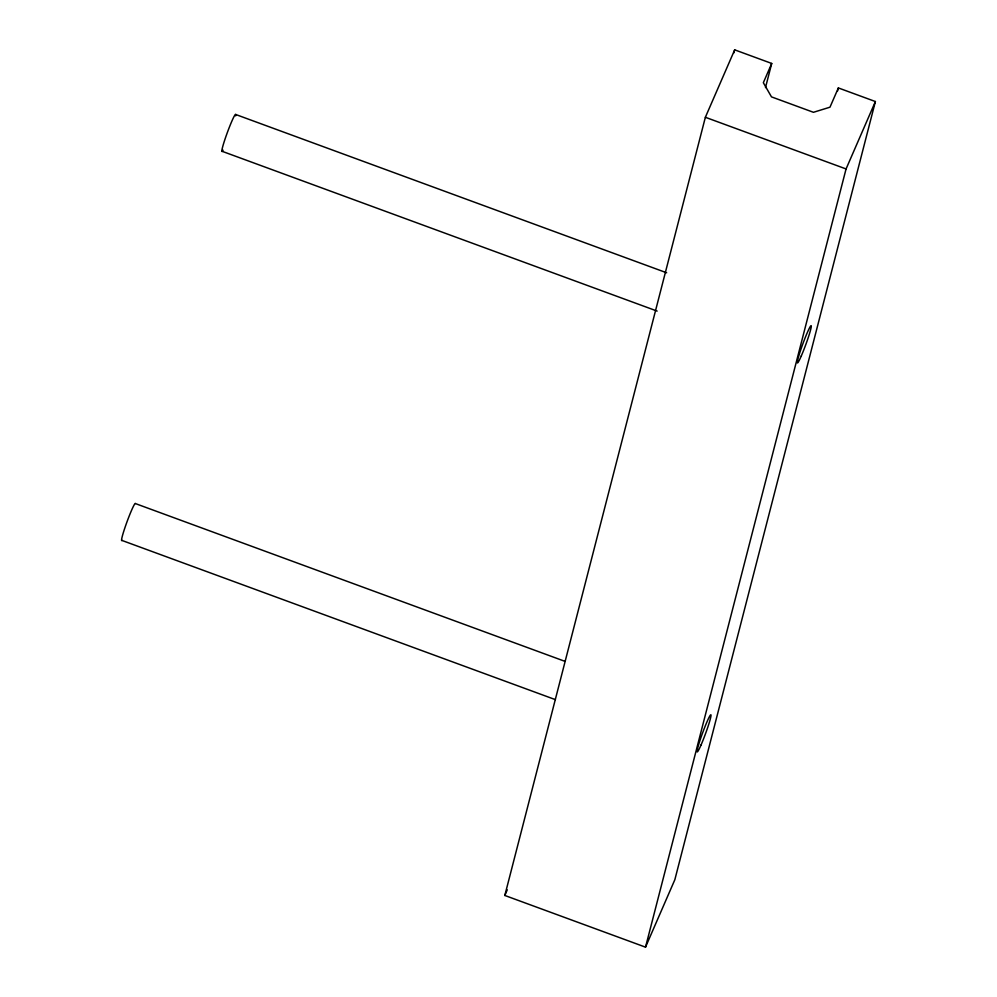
<?xml version="1.0" encoding="UTF-8"?>
<svg xmlns="http://www.w3.org/2000/svg" width="997" height="997" viewBox="0 0 997 997"><rect width="100%" height="100%" fill="white"/><g stroke="black" fill="none" stroke-linecap="round" stroke-linejoin="round"><path stroke-width="1.5" d="M771.715 63.447L763.341 82.714L771.491 96.883L813.452 112.3L829.978 107.19L838.365 87.935L875.391 101.532L674.844 879.715L645.52 947.15L504.818 895.468L705.365 117.285L734.689 49.85L771.715 63.447L765.497 87.574M733.904 52.866L734.689 49.85M837.58 90.951L838.365 87.935M645.52 947.15L846.067 168.954L875.391 101.532M504.818 895.468L507.261 889.847M705.365 117.285L846.067 168.954M235.778 114.518L666.657 272.779M221.882 151.22L657.148 311.089M564.925 661.335L135.505 503.61A19.778 1.508 -69.8 0 0 127.118 521.493A19.778 1.508 -69.8 0 0 121.983 540.436M121.609 540.312L555.416 699.645M223.079 150.198A19.778 1.508 -69.8 0 1 227.391 132.402A19.778 1.508 -69.8 0 1 235.678 115.889M701.028 745.008A19.778 1.508 -69.8 0 0 710.986 714.986A19.778 1.508 -69.8 0 0 700.106 740.011A19.778 1.508 -69.8 0 0 701.028 745.008M801.301 355.917A19.778 1.508 -69.8 0 0 811.259 325.894A19.778 1.508 -69.8 0 0 800.367 350.919A19.778 1.508 -69.8 0 0 801.301 355.917"/></g></svg>
